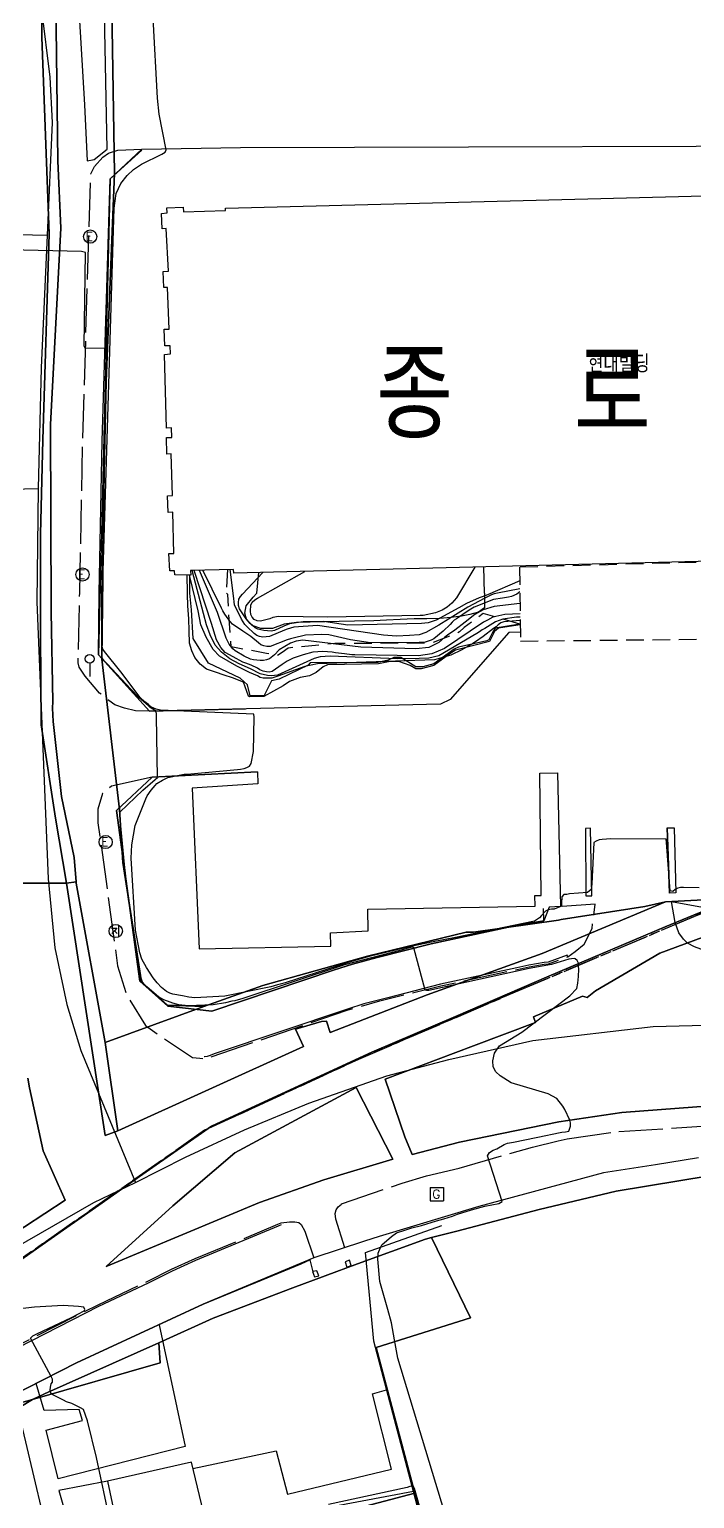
# Model space of a CAD drawing. Header units: feet. Extents: x 197796 to 199821, y 552499 to 555392.
# Drawn here: x 198831.1 to 198906.6, y 553035.9 to 553202.7 of the extents above; entities that cross this region are included whole.
import ezdxf

# ---------------------------------------------------------------- set-up
doc = ezdxf.new("R2010")
doc.units = ezdxf.units.FT
doc.header["$MEASUREMENT"] = 0
for name, pattern in [('ANYANG2', [6, 5, -1]), ('ANYANG3', [3, 2, -1]), ('JEON', [12, 4, -0.5, 1, -0.5, 4, -0.5, 1, -0.5])]:
    doc.linetypes.add(name, pattern=pattern)
for name, color, linetype in [('AA200', 7, 'CONTINUOUS'), ('AAA001', 7, 'CONTINUOUS'), ('AAA004', 7, 'ANYANG3'), ('AAA008', 7, 'CONTINUOUS'), ('AAC001', 7, 'CONTINUOUS'), ('AD002', 7, 'CONTINUOUS'), ('AD0022', 1, 'CONTINUOUS'), ('ADA085', 1, 'CONTINUOUS'), ('AE001', 1, 'ANYANG2'), ('AE130', 42, 'CONTINUOUS'), ('AE222', 7, 'CONTINUOUS'), ('AEC003', 7, 'CONTINUOUS'), ('AED002', 7, 'CONTINUOUS'), ('AZ0202', 7, 'CONTINUOUS'), ('AZ0205', 7, 'CONTINUOUS'), ('AZ080', 1, 'CONTINUOUS'), ('AZ0801', 7, 'CONTINUOUS'), ('AZ081', 1, 'ANYANG3'), ('AZB010', 1, 'CONTINUOUS'), ('CAA001', 7, 'CONTINUOUS'), ('CAA002', 30, 'CONTINUOUS'), ('DD001', 3, 'CONTINUOUS'), ('EA0018', 7, 'JEON'), ('EA0118', 7, 'JEON'), ('wipco_image', 2, 'CONTINUOUS'), ('wipco_지적', 20, 'CONTINUOUS'), ('ZC002', 7, 'CONTINUOUS'), ('ZC251', 7, 'CONTINUOUS')]:
    doc.layers.add(name, color=color, linetype=linetype)
doc.styles.add('GHS', font='ROMANS', dxfattribs={"bigfont": 'NGSW.shx'})
doc.styles.add('NGSW', font='ROMANS.shx', dxfattribs={"bigfont": 'NGSW.shx'})
picture_1 = doc.add_image_def('image1.jpg', size_in_pixel=(8269, 5907))

# ---------------------------------------------------------------- blocks, each defined once
blk = doc.blocks.new('AZ0202')
at = {"layer": 'AZ0202'}
blk.add_circle((0, 0), 0.75, dxfattribs=at)
at = {"layer": 'AZ0202', "style": 'GHS'}
blk.add_text('E', height=1, dxfattribs=at).set_placement((-0.5, -0.48))
blk = doc.blocks.new('AZB010')
at = {"layer": 'AZB010'}
for points in [[(-0.76, 0.79), (0.74, 0.79)], [(-0.76, 0.79), (-0.76, -0.71)], [(0.74, 0.79), (0.74, -0.71)], [(-0.76, -0.71), (0.74, -0.71)]]:
    blk.add_lwpolyline(points, dxfattribs=at)
at = {"layer": 'AZB010', "style": 'GHS'}
blk.add_text('G', height=1, dxfattribs=at).set_placement((-0.52, -0.45))
blk = doc.blocks.new('AEC003')
at = {"layer": 'AEC003'}
blk.add_lwpolyline([(0, 1.5), (0, 0)], dxfattribs=at)
blk.add_circle((0, 2), 0.5, dxfattribs=at)
blk = doc.blocks.new('AZ0205')
at = {"layer": 'AZ0205'}
for points in [[(-0.48, 0.32), (0.11, 0.31), (-0.13, 0.01), (-0.44, -0.28)], [(-0.13, 0.01), (0.15, -0.29)], [(0.3, 0.55), (0.3, -0.58)]]:
    blk.add_lwpolyline(points, dxfattribs=at)
blk.add_circle((0, 0), 0.75, dxfattribs=at)

msp = doc.modelspace()

# ---------------------------------------------------------------- linework, layer by layer
at = {"layer": 'AA200', "color": 255, "flags": 128}
for points in [[(198863.23, 553061.66), (198863.43, 553061.06), (198863.93, 553061.16), (198863.73, 553061.76)], [(198866.93, 553062.76), (198867.13, 553062.16), (198867.63, 553062.36), (198867.43, 553062.96)]]:
    msp.add_lwpolyline(points, close=True, dxfattribs=at)
at = {"layer": 'AAA001', "color": 255, "flags": 128}
msp.add_lwpolyline([(198841.37, 553031.1), (198851.05, 553033.41), (198849.46, 553040.01), (198839.94, 553037.84)], close=True, dxfattribs=at)
at = {"layer": 'AAA004', "color": 255}
msp.add_lwpolyline([(198886.76, 553138.71), (198886.85, 553133.25), (198910.13, 553133.51), (198910.03, 553138.7), (198909.8, 553142.27), (198886.75, 553141.65)], close=True, dxfattribs=at)
at = {"layer": 'AAA008', "color": 255}
msp.add_lwpolyline([(198932.68, 553142.92), (198854.28, 553140.96), (198854.26, 553141.4), (198849.38, 553141.26), (198849.39, 553140.76), (198847.57, 553140.78), (198847.55, 553141.22), (198847.01, 553141.22), (198846.9, 553143.19), (198847.48, 553143.19), (198847.35, 553147.89), (198846.84, 553147.87), (198846.76, 553149.76), (198847.32, 553149.8), (198847.16, 553154.51), (198846.69, 553154.49), (198846.63, 553156.36), (198847.25, 553156.39), (198847.2, 553157.46), (198846.65, 553157.43), (198846.42, 553165.81), (198847.09, 553165.86), (198847.04, 553166.79), (198846.45, 553166.77), (198846.38, 553168.68), (198846.93, 553168.69), (198846.74, 553173.42), (198846.32, 553173.41), (198846.24, 553175.23), (198846.85, 553175.28), (198846.6, 553180.1), (198846.14, 553180.07), (198846.08, 553181.81), (198846.71, 553181.87), (198846.69, 553182.45), (198848.53, 553182.52), (198848.56, 553182.01), (198853.33, 553182.16), (198853.32, 553182.42), (198932.69, 553184.47)], dxfattribs=at)
at = {"layer": 'AAA008', "color": 255, "flags": 128}
msp.add_lwpolyline([(198830.18, 553044.4), (198821.56, 553042.5), (198808.74, 553034.97), (198805.02, 553024.28), (198807.33, 553015.25), (198837.92, 553023.01), (198836.71, 553028.75), (198833.98, 553028.19), (198830.18, 553044.4)], dxfattribs=at)
at = {"layer": 'AAC001', "color": 255, "flags": 128}
for points in [[(198830.18, 553044.4), (198828.93, 553047.46), (198836.43, 553051.28), (198850.8, 553057.94), (198861.93, 553062.54), (198862.93, 553062.99), (198863.34, 553061.33)], [(198874.7, 553036.67), (198865.66, 553034.99), (198839.32, 553028.63), (198840.65, 553023.24), (198806.46, 553014.05)]]:
    msp.add_lwpolyline(points, dxfattribs=at)
at = {"layer": 'AD002', "color": 255}
for points in [[(198832.45, 553204.95), (198833.4, 553197.28), (198833.66, 553192.15), (198833.09, 553179.34), (198832.39, 553164.29), (198832.06, 553150.59), (198831.89, 553137.73), (198833.2, 553106.25), (198833.94, 553098.44), (198835.33, 553091.98), (198836.91, 553086.77), (198843.12, 553071.78)], [(198802.04, 553162.17), (198802.84, 553178.74), (198803.01, 553179.62), (198803.78, 553179.97), (198819.62, 553179.64), (198833.09, 553179.34)], [(198735.11, 553143.58), (198744.04, 553147.4), (198745.01, 553147.78), (198751.87, 553148.45), (198765.4, 553148.67), (198769.72, 553148.57), (198775.36, 553148.74), (198781.79, 553148.94), (198796.8, 553149.67), (198814.97, 553150.18), (198832.06, 553150.59)], [(198674.97, 552973.84), (198692.22, 552982.61), (198715.75, 552996.69), (198730.66, 553005.27), (198744.28, 553013.27), (198756.34, 553020.68), (198807.06, 553051.53), (198838.39, 553069.5), (198843.12, 553071.78), (198848.81, 553074.67), (198855.5, 553077.75), (198862.81, 553080.79), (198871.68, 553083.87), (198878.71, 553085.75), (198888.24, 553087.89), (198901.9, 553089.49), (198916.63, 553089.88), (198935.4, 553090.28), (198979.47, 553090.48), (199039.37, 553091.12), (199057.57, 553091.43), (199078.48, 553092.38), (199108.65, 553093.66), (199116.66, 553093.82)]]:
    msp.add_lwpolyline(points, dxfattribs=at)
at = {"layer": 'AD0022', "color": 255}
for points in [[(198844.7, 553125.28), (198838.91, 553131.68), (198838.98, 553138.71), (198839.31, 553155.97), (198840.22, 553185.74), (198843.85, 553189.1)], [(198891.4, 553103.1), (198890.09, 553103.05), (198889.5, 553101.49), (198888.8, 553101.39), (198886.93, 553101.06), (198885.48, 553100.77), (198876.69, 553098.88), (198870.58, 553097.31), (198867.75, 553096.56), (198865.72, 553095.93), (198851.78, 553091.24), (198846.8, 553091.81), (198843.62, 553094.64), (198840.95, 553114), (198845, 553117.79)], [(198907.07, 553074.58), (198902.19, 553073.78), (198896.26, 553072.86), (198882.1, 553069.05), (198870.79, 553065.66), (198869.13, 553065.11), (198863.39, 553063.22), (198850.8, 553057.94), (198836.43, 553051.28), (198828.93, 553047.46)]]:
    msp.add_lwpolyline(points, dxfattribs=at)
at = {"layer": 'ADA085', "color": 255}
msp.add_lwpolyline([(198843.85, 553189.1), (198855.03, 553189.3), (198932.69, 553189.55)], dxfattribs=at)
at = {"layer": 'ADA085', "color": 255, "flags": 128}
for points in [[(198886.83, 553134.28), (198885.54, 553134.25), (198878.86, 553126.63), (198877.75, 553126.1), (198844.7, 553125.28)], [(198845, 553117.79), (198856.98, 553118.42), (198857.01, 553117.06), (198849.54, 553116.54), (198850.33, 553098.31), (198865.29, 553098.61), (198865.25, 553100.13), (198869.55, 553100.37), (198869.49, 553102.81), (198888.53, 553103.15), (198888.49, 553104.36), (198889.19, 553104.38), (198889.04, 553118.27), (198891.05, 553118.31), (198891.4, 553103.1)], [(198845.81, 553055.63), (198848.74, 553041.8), (198834.34, 553038.11), (198832.98, 553043.64), (198837.09, 553044.74), (198836.71, 553045.99), (198832.75, 553045.9), (198831.84, 553048.94)], [(198849.63, 553039.29), (198859.11, 553041.29), (198860.39, 553036.39), (198872.21, 553039.24), (198870.03, 553047.77), (198871.64, 553048.22)], [(198839.94, 553037.84), (198834.42, 553036.8), (198836.71, 553028.75)]]:
    msp.add_lwpolyline(points, dxfattribs=at)
for points in [[(198894.27, 553104.31), (198894.96, 553104.33), (198894.81, 553112), (198894.23, 553111.99)], [(198903.51, 553112.05), (198904.3, 553112.06), (198904.5, 553104.65), (198903.76, 553104.64)]]:
    msp.add_lwpolyline(points, close=True, dxfattribs=at)
at = {"layer": 'AE001', "color": 255}
for points in [[(198838.04, 553186.33), (198838.47, 553187.16), (198839.42, 553188.2), (198840.06, 553188.66), (198841.12, 553188.99), (198843.85, 553189.1)], [(198949.76, 553106.28), (198949.48, 553103.47), (198949.25, 553102.34), (198948.58, 553101.24), (198947.52, 553100.32), (198946.12, 553099.79), (198944.83, 553099.66), (198932.67, 553099.48), (198929.2, 553099.28), (198923.71, 553099.05), (198917.93, 553098.82), (198914.36, 553098.57), (198907.32, 553098.29), (198906.61, 553098.53), (198905.81, 553098.96), (198905.35, 553099.42), (198904.82, 553100.12), (198904.42, 553101.29), (198904.01, 553103.69), (198907.51, 553103.03)], [(198866.89, 553064.37), (198865.86, 553067.62), (198865.8, 553068.26), (198865.89, 553068.68), (198866.13, 553069.02), (198866.5, 553069.33), (198866.51, 553069.34), (198873.41, 553071.71), (198876.18, 553072.52), (198879.88, 553073.42), (198888.21, 553075.8), (198891.11, 553076.51), (198892.15, 553076.72), (198898.02, 553077.57), (198908.06, 553078.2)], [(198811.74, 552992.61), (198809.68, 552992.27), (198807.72, 552992.42), (198806.38, 552992.94), (198805.51, 552993.68), (198796.86, 553023.66), (198801.31, 553036.5), (198811.6, 553042.69), (198823.13, 553049.67), (198826.61, 553051.66), (198838.86, 553057.9), (198844.51, 553060.57), (198847.22, 553061.92), (198849.9, 553063.13), (198859.28, 553067.03), (198859.65, 553067.2), (198860.61, 553067.32), (198861.22, 553067.32), (198861.67, 553067.22), (198861.95, 553066.99), (198862.34, 553066.26), (198863.39, 553063.22)]]:
    msp.add_lwpolyline(points, dxfattribs=at)
at = {"layer": 'AE001', "color": 255, "flags": 128}
for points in [[(198844.7, 553125.28), (198843.1, 553125.35), (198841.88, 553125.63), (198840.77, 553126.01), (198840.07, 553126.52), (198839.03, 553127.36), (198837.39, 553129.28), (198836.73, 553130.3), (198836.6, 553130.79), (198836.6, 553131.24), (198836.78, 553138.75), (198837.11, 553156.03), (198838.04, 553186.33)], [(198845, 553117.79), (198840.38, 553116.77), (198839.37, 553115.94), (198838.83, 553114.17), (198838.85, 553112.62), (198841.08, 553096.37), (198842.12, 553093.04), (198844.25, 553089.59), (198845.64, 553088.61), (198849.59, 553085.98), (198850.41, 553085.88), (198850.94, 553085.85), (198851.28, 553085.89), (198867.17, 553091.34), (198870.85, 553092.42), (198877.81, 553094.11), (198886.48, 553095.97), (198887.84, 553096.25), (198889.55, 553096.55), (198890.03, 553096.61), (198892.23, 553097.4), (198893.07, 553098.01), (198894.08, 553098.84), (198894.97, 553100.61), (198895.32, 553103.37), (198891.4, 553103.1)]]:
    msp.add_lwpolyline(points, dxfattribs=at)
at = {"layer": 'AE130', "color": 255}
msp.add_lwpolyline([(198837.63, 553187.81), (198838.43, 553187.93), (198839.9, 553189.1), (198839.6, 553204.5), (198836.72, 553204.35), (198837.34, 553194.17)], close=True, dxfattribs=at)
at = {"layer": 'AE222', "color": 255, "flags": 128}
msp.add_lwpolyline([(198892.23, 553097.4), (198892.13, 553097.58), (198889.98, 553096.81), (198889.52, 553096.75), (198887.8, 553096.44), (198886.44, 553096.17), (198877.77, 553094.31), (198871.76, 553092.76), (198869.05, 553092.05), (198867.18, 553091.46), (198852.15, 553086.41), (198851.49, 553086.15), (198851.24, 553086.08), (198850.94, 553086.05), (198850.93, 553086.05)], dxfattribs=at)
at = {"layer": 'AE222', "color": 255}
msp.add_lwpolyline([(198801.66, 553036.71), (198801.67, 553036.65), (198802.06, 553036.89), (198803.88, 553037.98), (198811.29, 553042.45), (198816.34, 553045.45), (198826.71, 553051.48), (198838.95, 553057.72), (198844.6, 553060.39), (198847.31, 553061.74), (198849.98, 553062.95), (198859.36, 553066.85), (198859.71, 553067.01)], dxfattribs=at)
at = {"layer": 'AED002', "color": 255}
msp.add_lwpolyline([(198882.26, 553007.73), (198874.7, 553036.67), (198870.18, 553053.77), (198869.24, 553063.84), (198877.91, 553066.91)], dxfattribs=at)
at = {"layer": 'AZ080', "color": 255}
msp.add_lwpolyline([(198849.27, 553138.71), (198849.28, 553140.76)], dxfattribs=at)
at = {"layer": 'AZ080', "color": 255, "flags": 128}
msp.add_lwpolyline([(198886.79, 553135.16), (198883.96, 553134.73), (198883.67, 553134.23), (198883.25, 553133.41), (198883.03, 553133.28), (198879.81, 553132.55), (198879.31, 553132.34), (198877.02, 553130.66), (198875.75, 553130.33), (198874.96, 553130.34), (198873.25, 553131.39), (198872.46, 553131.39), (198871.81, 553131.1), (198870.64, 553130.81), (198862.94, 553130.79), (198862.72, 553130.51), (198859.42, 553128.95), (198858.58, 553128.76), (198857.74, 553127.08), (198856.15, 553127.05), (198855.85, 553128.29), (198855, 553129.05), (198851.4, 553130.73), (198849.67, 553133.54), (198849.47, 553136.81), (198849.27, 553138.71)], dxfattribs=at)
at = {"layer": 'AZ0801', "color": 255}
for points in [[(198843.85, 553189.01), (198840.24, 553185.73), (198838.91, 553131.68), (198844.7, 553125.28), (198855.6, 553125.55)], [(198856.98, 553118.42), (198845, 553117.79), (198840.95, 553114), (198843.62, 553094.64), (198846.8, 553091.81), (198851.78, 553091.24), (198865.72, 553095.93), (198867.75, 553096.56), (198870.58, 553097.31), (198876.69, 553098.88), (198885.48, 553100.77), (198886.93, 553101.06), (198888.8, 553101.39), (198889.5, 553101.49), (198889.47, 553102.88)]]:
    msp.add_lwpolyline(points, dxfattribs=at)
at = {"layer": 'AZ0801', "color": 255, "flags": 128}
for points in [[(198894.96, 553104.33), (198894.81, 553112)], [(198903.51, 553112.05), (198903.76, 553104.64)]]:
    msp.add_lwpolyline(points, dxfattribs=at)
at = {"layer": 'AZ081', "color": 255}
msp.add_lwpolyline([(198853.55, 553141.38), (198853.44, 553138.71)], dxfattribs=at)
at = {"layer": 'AZ081', "color": 255, "flags": 128}
msp.add_lwpolyline([(198886.79, 553135.16), (198882.62, 553136.4), (198880.45, 553134.8), (198879.92, 553134.29), (198876.84, 553133.04), (198865.74, 553132.97), (198860.46, 553132.46), (198859.79, 553131.97), (198859.21, 553131.59), (198858.01, 553131.86), (198853.98, 553132.59), (198853.78, 553135.24), (198853.61, 553138.53), (198853.44, 553138.71)], dxfattribs=at)
at = {"layer": 'CAA001', "color": 255}
for points, elevation in [([(198907.15, 553105.22), (198905.38, 553105.27), (198905.04, 553105.26), (198904.73, 553105.2), (198904.43, 553105.04), (198904.16, 553104.83), (198903.84, 553104.88), (198903.44, 553110.4), (198903.38, 553110.77), (198897.11, 553110.81), (198896.12, 553110.73), (198895.79, 553110.68), (198895.46, 553110.55), (198895.18, 553110.38), (198894.95, 553105.7), (198894.92, 553105.36), (198894.87, 553105.05), (198894.44, 553104.72), (198892.43, 553104.54), (198892.1, 553104.49), (198891.77, 553104.47), (198891.54, 553104.2), (198891.52, 553103.49), (198891.49, 553103.17), (198890.68, 553102.82), (198890.35, 553102.8), (198890, 553102.73), (198889.7, 553102.58), (198889.23, 553102.09), (198889.02, 553101.84), (198888.45, 553101.46), (198879.48, 553099.59), (198876.93, 553099.09), (198874.39, 553098.58), (198869.64, 553097.45), (198867.27, 553096.77), (198860.12, 553094.44), (198859.56, 553094.29), (198859.25, 553094.21), (198858.48, 553094), (198853.26, 553092.95), (198849.86, 553092.75), (198849.16, 553092.82), (198848.46, 553092.97), (198847.34, 553093.18), (198847, 553093.29), (198846.65, 553093.46), (198846.08, 553093.9), (198845.57, 553094.44), (198845.14, 553095), (198844.35, 553096.19), (198843.85, 553097.13), (198843.59, 553097.84), (198843.11, 553100.43), (198842.64, 553108.6), (198842.71, 553110.11), (198843.07, 553112.3), (198844.29, 553115.36), (198844.43, 553115.69), (198844.88, 553116.32), (198845.34, 553116.86), (198845.55, 553117.09), (198846.17, 553117.48), (198846.8, 553117.76), (198848.26, 553118.07), (198848.65, 553118.13), (198849, 553118.15), (198854.71, 553118.69), (198855.05, 553118.72), (198855.44, 553118.79), (198855.77, 553118.89), (198856.07, 553119.07), (198856.25, 553119.35), (198856.52, 553120.7), (198856.58, 553124.6), (198856.57, 553124.95), (198845.97, 553125.42), (198845.46, 553125.52), (198844.95, 553125.75), (198844.59, 553126.05), (198844.18, 553126.37), (198843.64, 553126.84), (198841.43, 553129.77), (198839.6, 553132.06), (198839.41, 553132.33), (198839.32, 553132.68), (198839.36, 553138.71), (198840.69, 553182.43), (198840.9, 553184.08), (198841.43, 553185.21), (198842.16, 553186.14), (198842.88, 553186.8), (198843.8, 553187.43), (198846.12, 553188.56), (198846.47, 553188.79), (198846.6, 553189.05), (198845.79, 553193.09), (198845.6, 553194.91), (198845.11, 553204.01)], 35), ([(198886.76, 553138.85), (198886.44, 553138.6), (198885.82, 553138.31), (198885.49, 553138.25), (198884.8, 553138.14), (198883.79, 553137.98), (198881.58, 553137.12), (198881, 553136.76), (198879.57, 553135.8), (198879.3, 553135.62), (198879.07, 553135.4), (198878.84, 553135.14), (198878.07, 553134.38), (198877.02, 553133.5), (198876.69, 553133.35), (198876.01, 553133.14), (198875.67, 553133.11), (198875.35, 553133.1), (198869.8, 553133.04), (198867.55, 553133.39), (198865.07, 553133.98), (198864.28, 553134.01), (198862.43, 553133.91), (198861.04, 553133.59), (198860.71, 553133.51), (198860.36, 553133.38), (198858.4, 553132.63), (198858.05, 553132.64), (198857.69, 553132.7), (198857.37, 553132.84), (198857.1, 553133.05), (198856.23, 553133.78), (198855.29, 553134.4), (198854.15, 553135.19), (198853.88, 553135.49), (198853.65, 553135.78), (198853.27, 553136.33), (198853.03, 553136.68), (198852.87, 553137.01), (198850.75, 553141.3)], 30)]:
    msp.add_lwpolyline(points, dxfattribs=dict(at, elevation=elevation))
at = {"layer": 'CAA002', "color": 255}
for points, elevation in [([(198878.24, 553034.24), (198872.9, 553051.83), (198872.55, 553053.91), (198872.21, 553055.83), (198871.79, 553057.34), (198870.86, 553060.53), (198870.63, 553063.08), (198870.68, 553063.76), (198870.93, 553064.4), (198871.1, 553064.71), (198872.19, 553065.66), (198872.78, 553066.06), (198873.72, 553066.37), (198874.49, 553066.62), (198875.61, 553066.91), (198877.32, 553067.43), (198878.13, 553067.66), (198879.11, 553067.97), (198879.68, 553068.19), (198881.28, 553068.66), (198882.8, 553069.07), (198884.37, 553069.4), (198884.76, 553069.61), (198883.1, 553074.79), (198883.33, 553075.17), (198883.75, 553075.43), (198884.14, 553075.58), (198885, 553076.1), (198885.36, 553076.24), (198886.07, 553076.37), (198889.93, 553077.14), (198890.24, 553077.21), (198891.56, 553077.48), (198891.96, 553077.53), (198892.32, 553077.61), (198892.54, 553078.17), (198892.51, 553078.54), (198892.45, 553078.86), (198891.89, 553080.08), (198891.66, 553080.43), (198890.97, 553081.31), (198889.98, 553081.86), (198885.78, 553083.11), (198884.52, 553083.87), (198884.03, 553084.34), (198883.76, 553084.92), (198883.71, 553085.59), (198883.91, 553086.46), (198884.46, 553087.28), (198887, 553088.86), (198892.45, 553092.99), (198893.24, 553093.81), (198893.36, 553094.42), (198893.42, 553095.18), (198893.46, 553096), (198893.45, 553096.35), (198893.42, 553096.68), (198893.29, 553096.98), (198893.04, 553097.18), (198892.96, 553097.23), (198892.32, 553097.12), (198890.36, 553096.54), (198887.82, 553096.09), (198876.45, 553093.57), (198876.16, 553093.57), (198876.02, 553093.62), (198874.72, 553098.44), (198874.61, 553098.48), (198874.35, 553098.46), (198873.13, 553098.12), (198866.86, 553096.51), (198855.3, 553092.67), (198854.4, 553092.42), (198854.06, 553092.35), (198853.35, 553092.16), (198851.92, 553091.95), (198849.11, 553091.83), (198848.05, 553091.96), (198847.35, 553092.14), (198847.04, 553092.26), (198846.34, 553092.5), (198845.71, 553092.85), (198844.4, 553094), (198844.15, 553094.24), (198843.91, 553094.53), (198843.68, 553095.22), (198843.42, 553096.7), (198843.35, 553097.08), (198842.66, 553101.97), (198842.31, 553103.91), (198841.85, 553107.88), (198841.34, 553113.45), (198841.35, 553113.81), (198843.93, 553116.33), (198845.35, 553117.54), (198845.62, 553117.76), (198845.5, 553124.69), (198845.49, 553125.03), (198845.38, 553125.33), (198845.07, 553125.51), (198844.78, 553125.71), (198844.54, 553125.94), (198843.55, 553126.82), (198842.59, 553127.81), (198839.9, 553130.66), (198839.62, 553130.95), (198839.41, 553131.21), (198839.28, 553131.51), (198839.28, 553138.71), (198839.89, 553166.17), (198839.67, 553166.51), (198837.45, 553166.48), (198837.28, 553166.74), (198837.45, 553177.39), (198836.99, 553177.48), (198828.79, 553177.7)], 34), ([(198886.76, 553139.2), (198884.24, 553138.69), (198883.87, 553138.61), (198883.55, 553138.49), (198882.8, 553138.13), (198880.87, 553137.11), (198877.58, 553135.07), (198876.09, 553134.24), (198875.33, 553133.96), (198874.25, 553133.89), (198872.76, 553133.83), (198871.29, 553133.93), (198863.8, 553135.03), (198861.11, 553134.82), (198860.34, 553134.62), (198860.04, 553134.48), (198858.32, 553133.79), (198857.57, 553133.7), (198857.21, 553133.77), (198856.89, 553133.89), (198856.6, 553134.1), (198855.79, 553134.87), (198855.55, 553135.14), (198855.35, 553135.43), (198855.16, 553135.75), (198854.37, 553137.37), (198854.31, 553137.7), (198854.29, 553138.08), (198853.87, 553141.39)], 29), ([(198886.76, 553140.1), (198883.11, 553138.5), (198882.48, 553138.29), (198882.15, 553138.16), (198880.73, 553137.54), (198879.83, 553137.03), (198877.26, 553135.64), (198876.34, 553135.33), (198875.61, 553135.24), (198867.23, 553135.06), (198864.46, 553135.47), (198862.17, 553135.46), (198860.6, 553135.2), (198859.97, 553134.95), (198858.89, 553134.45), (198858.52, 553134.4), (198858.1, 553134.41), (198857.71, 553134.45), (198857, 553134.61), (198856.7, 553134.77), (198856.4, 553135.01), (198856.15, 553135.24), (198855.7, 553135.77), (198854.92, 553136.93), (198854.81, 553137.29), (198854.8, 553137.65), (198854.85, 553138.02), (198855.03, 553138.31), (198855.28, 553138.57), (198857.56, 553141.04)], 28), ([(198840.23, 553033.27), (198838.7, 553040.53), (198837.66, 553044.71), (198837.2, 553046), (198836.87, 553046.18), (198835.89, 553046.67), (198835.27, 553046.88), (198834.94, 553047.04), (198833.71, 553047.65), (198833.48, 553047.87), (198833.44, 553048.2), (198833.46, 553048.55), (198833.53, 553048.9), (198833.68, 553049.1), (198833.7, 553049.43), (198833.52, 553049.75), (198831.17, 553054.11), (198831.44, 553054.37), (198831.9, 553054.59), (198833.91, 553055.55), (198835.85, 553056.45), (198837.29, 553057.19), (198837.37, 553057.36), (198837.25, 553057.62), (198836.64, 553057.68), (198834.9, 553057.81), (198831.64, 553057.6), (198829.04, 553057.33)], 33)]:
    msp.add_lwpolyline(points, dxfattribs=dict(at, elevation=elevation))
at = {"layer": 'CAA002', "color": 255, "flags": 128}
for points, elevation in [([(198881.65, 553141.64), (198879.56, 553138.18), (198879.05, 553137.56), (198878.5, 553137.1), (198877.93, 553136.78), (198877.18, 553136.48), (198875.79, 553136.18), (198875.46, 553136.16), (198864.96, 553135.96), (198859.36, 553136.06), (198858.72, 553135.92), (198858.36, 553135.79), (198857.31, 553135.51), (198856.93, 553135.55), (198856.61, 553135.72), (198856.38, 553135.99), (198856.21, 553136.29), (198856.17, 553136.67), (198856.2, 553137.35), (198856.37, 553137.69), (198856.67, 553137.93), (198856.98, 553138.12), (198862.34, 553141.16)], 27), ([(198886.81, 553135.6), (198884.95, 553135.45), (198884.62, 553135.32), (198884.32, 553135.11), (198884.07, 553134.87), (198883.77, 553134.67), (198882.62, 553133.78), (198881.73, 553133.17), (198881.45, 553132.99), (198880.2, 553132.25), (198878.92, 553131.64), (198877.07, 553131.14), (198863.78, 553130.67), (198862.35, 553130.37), (198859.27, 553129.29), (198858.6, 553129.05), (198858.27, 553129.03), (198857.61, 553129.04), (198857.28, 553129.13), (198856.97, 553129.32), (198856.06, 553129.68), (198854.64, 553130.39), (198852.67, 553131.53), (198851.93, 553132.29), (198851.13, 553133.72), (198850.55, 553135.1), (198850.22, 553136.71), (198849.25, 553140.76)], 34), ([(198886.8, 553135.98), (198886.41, 553135.96), (198884.84, 553135.74), (198884, 553135.43), (198882.8, 553134.68), (198882.5, 553134.52), (198882.18, 553134.29), (198881.89, 553134.13), (198877.56, 553131.6), (198876.45, 553131.33), (198875.33, 553131.26), (198872.84, 553131.23), (198865.21, 553131.56), (198864.1, 553131.47), (198863.4, 553131.27), (198859.23, 553129.4), (198858.89, 553129.35), (198858.56, 553129.31), (198858.1, 553129.34), (198857.26, 553129.55), (198856.17, 553130.11), (198854.88, 553130.68), (198853.82, 553131.24), (198852.9, 553131.99), (198852.17, 553132.8), (198851.58, 553133.98), (198851.19, 553135.11), (198850.84, 553136.39), (198849.56, 553141.27)], 33), ([(198886.8, 553136.36), (198885.07, 553136.26), (198883.71, 553135.98), (198883.09, 553135.64), (198882.66, 553135.42), (198878.2, 553132.41), (198876.78, 553131.8), (198875.25, 553131.6), (198868.01, 553131.68), (198867.68, 553131.7), (198866.86, 553131.81), (198865.84, 553131.94), (198865.46, 553132.01), (198864.39, 553132.09), (198863.24, 553131.98), (198862.15, 553131.71), (198861.04, 553131.32), (198860.33, 553130.96), (198859.79, 553130.59), (198858.64, 553129.82), (198858.31, 553129.74), (198857.98, 553129.75), (198857.6, 553129.83), (198857.25, 553129.99), (198856.97, 553130.17), (198856.27, 553130.53), (198855.64, 553130.75), (198855.32, 553130.87), (198854.19, 553131.45), (198853.31, 553131.96), (198852.79, 553132.51), (198852.32, 553133.39), (198851.75, 553135.24), (198849.77, 553141.27)], 33), ([(198886.78, 553137.52), (198883.84, 553137.2), (198882.62, 553136.79), (198881.66, 553136.26), (198880.58, 553135.39), (198879.37, 553134.49), (198878.55, 553133.91), (198878.23, 553133.67), (198877.57, 553133.09), (198876.83, 553132.71), (198876.43, 553132.54), (198874.97, 553132.37), (198868.71, 553132.56), (198862.12, 553133.37), (198861.35, 553133.25), (198860.72, 553133.03), (198859.45, 553132.25), (198858.91, 553131.69), (198858.34, 553131.24), (198858.01, 553131.13), (198857.65, 553131.06), (198857.27, 553131.05), (198856.53, 553131.11), (198856.19, 553131.21), (198855.47, 553131.54), (198854.42, 553132.15), (198854.18, 553132.38), (198853.77, 553132.92), (198853.43, 553133.57), (198852.42, 553136.51), (198850.38, 553141.29)], 32), ([(198879.16, 553021.68), (198874.82, 553037.03), (198874.64, 553037.3), (198874.29, 553037.25), (198873.96, 553037.14), (198865.02, 553035.22)], 33)]:
    msp.add_lwpolyline(points, dxfattribs=dict(at, elevation=elevation))
at = {"layer": 'DD001', "color": 255}
for points in [[(198882.74, 553138.71), (198882.67, 553141.67)], [(198849.02, 553138.71), (198849, 553140.77)], [(198856.88, 553138.71), (198857.12, 553141.03)]]:
    msp.add_lwpolyline(points, dxfattribs=at)
at = {"layer": 'DD001', "color": 255, "flags": 128}
for points in [[(198886.82, 553135.1), (198884.33, 553134.72), (198883.9, 553134.33), (198883.33, 553133.2), (198879.47, 553132.24), (198878.83, 553131.82), (198877, 553130.5), (198875.58, 553130.12), (198874.94, 553130.09), (198874.3, 553130.47), (198873.04, 553130.95), (198872.04, 553130.95), (198870.72, 553130.66), (198864.93, 553130.57), (198864.44, 553130.35), (198863.64, 553129.68), (198862.89, 553129.3), (198861.82, 553129.14), (198860.6, 553128.65), (198859.88, 553128.19), (198857.69, 553126.97), (198856.12, 553126.92), (198855.94, 553127), (198855.39, 553128.59), (198854.15, 553129.07), (198853.18, 553129.38), (198852.19, 553129.71), (198851.18, 553130.08), (198850.46, 553130.64), (198849.85, 553131.4), (198849.51, 553132.15), (198849.26, 553133.03), (198849.22, 553134.42), (198849.19, 553135.8), (198849.05, 553137.26), (198849.02, 553138.57), (198849.02, 553138.71)], [(198882.74, 553138.71), (198882.77, 553137.03), (198882.06, 553136.55), (198881.1, 553136.28), (198880.14, 553136.07), (198878.92, 553135.92), (198877.7, 553135.84), (198876.21, 553135.8), (198874.75, 553135.77), (198873.16, 553135.69), (198871.62, 553135.62), (198870.19, 553135.57), (198867.99, 553135.52), (198866.26, 553135.48), (198864.62, 553135.45), (198862.94, 553135.41), (198861.39, 553135.38), (198860.01, 553135.17), (198858.66, 553134.7), (198857.36, 553134.68), (198856.37, 553135.03), (198855.72, 553135.76), (198855.54, 553136.42), (198855.69, 553137.25), (198856.47, 553138.24), (198856.88, 553138.71)]]:
    msp.add_lwpolyline(points, dxfattribs=at)
at = {"layer": 'EA0018', "color": 255}
msp.add_lwpolyline([(198919.74, 553107.01), (198910.52, 553103.58), (198906.77, 553102.06), (198886.29, 553093.42), (198868.5, 553085.79), (198850.97, 553077.7), (198827.27, 553061.1), (198822.02, 553057.24), (198820.35, 553056.02), (198818.95, 553055.11)], dxfattribs=at)
at = {"layer": 'EA0118', "color": 255}
msp.add_lwpolyline([(198827.27, 553061.1), (198850.97, 553077.7), (198868.5, 553085.79), (198886.29, 553093.42), (198906.77, 553102.06), (198910.52, 553103.58), (198919.74, 553107.01), (198921.92, 553108.12), (198930.54, 553111.1), (198958.38, 553114.4), (198958.6, 553114.43), (198961.15, 553114.73), (198978.42, 553116.6), (198989.4, 553118.23), (198994.02, 553118.99), (199009.43, 553121.24), (199039.25, 553122.3), (199052.52, 553122.82), (199053.03, 553173.56), (199055.42, 553183.34), (199055.14, 553193.27), (199054.89, 553198.92), (199054.79, 553201.4), (199054.14, 553215.92)], dxfattribs=at)
at = {"layer": 'wipco_지적', "color": 20}
for points in [[(198833.64, 553239.13), (198834.31, 553187.79), (198834.63, 553180.16), (198833.47, 553157.84), (198833.53, 553136.54), (198833.71, 553126.38), (198833.67, 553125.64), (198833.77, 553124.11), (198834.7, 553115.62), (198836.13, 553108.67), (198836.36, 553105.92), (198835.28, 553105.76), (198834.04, 553113.13), (198832.4, 553123.76), (198832.31, 553134.02), (198832.34, 553145.4), (198832.57, 553156.12), (198833.32, 553179.49), (198832.49, 553201.85), (198832.66, 553217.88)], [(198840.26, 553214.57), (198840.74, 553186.41), (198839.65, 553158.94), (198839.62, 553158.83), (198839.3, 553131.21), (198841.29, 553114.12), (198841.66, 553108.11), (198843.79, 553094.58), (198846.76, 553091.92), (198850.89, 553091.76), (198839.66, 553087.69), (198836.39, 553105.76), (198836.36, 553105.92), (198836.13, 553108.67), (198834.7, 553115.62), (198833.77, 553124.11), (198833.67, 553125.64), (198833.71, 553126.38), (198833.53, 553136.54), (198833.47, 553157.84), (198834.63, 553180.16), (198834.31, 553187.79), (198833.64, 553239.13)], [(198832.66, 553217.88), (198832.49, 553201.85), (198833.32, 553179.49), (198832.57, 553156.12), (198832.34, 553145.4), (198832.31, 553134.02), (198832.4, 553123.76), (198834.04, 553113.13), (198835.28, 553105.76), (198827.43, 553105.76), (198826.14, 553118.73), (198826.53, 553137.86), (198826.97, 553148.2), (198821.06, 553148.41), (198818.74, 553148.58), (198818.57, 553150.75), (198821.06, 553150.71), (198827.26, 553150.59), (198827.42, 553168.11), (198827.57, 553178.06), (198827.63, 553181.12), (198827.71, 553185.31), (198828.06, 553198.46), (198827.24, 553208.32)], [(198911.18, 553104.07), (198903.32, 553103.65), (198900.97, 553103.1), (198891.45, 553101.64), (198891.17, 553101.56), (198881.5, 553100.21), (198880.68, 553100.19), (198869.45, 553097.47), (198857.58, 553094.13), (198850.89, 553091.76), (198846.76, 553091.92), (198843.79, 553094.58), (198841.66, 553108.11), (198841.29, 553114.12), (198839.3, 553131.21), (198839.62, 553158.83), (198839.65, 553158.94), (198840.74, 553186.41), (198840.26, 553214.57)], [(198827.43, 553105.76), (198835.28, 553105.76), (198835.28, 553105.76), (198839.68, 553077.12), (198841.09, 553077.65), (198862.19, 553087.21), (198861.28, 553089.2), (198864.24, 553090.04), (198864.81, 553090.11), (198865.23, 553088.81), (198876.24, 553093.07), (198889.32, 553097.78), (198903.32, 553103.65), (198911.18, 553104.07), (198903.28, 553100.79), (198890.08, 553095.22), (198879.45, 553090.63), (198869.96, 553086.58), (198863.62, 553083.67), (198851.75, 553078.19), (198843.96, 553072.71), (198838.95, 553069.19), (198834.92, 553066.41), (198828.03, 553061.55)], [(198828.03, 553061.55), (198834.92, 553066.41), (198838.95, 553069.19), (198843.96, 553072.71), (198851.75, 553078.19), (198863.62, 553083.67), (198869.96, 553086.58), (198879.45, 553090.63), (198890.08, 553095.22), (198903.28, 553100.79), (198911.18, 553104.07)], [(198830.87, 553083.62), (198831.07, 553082.52), (198832.62, 553075.37), (198835.14, 553069.78), (198828.18, 553065.23)], [(198828.18, 553065.23), (198835.14, 553069.78), (198832.62, 553075.37), (198831.07, 553082.52), (198830.87, 553083.62)], [(198880.67, 553015.76), (198874.85, 553036.48), (198870.44, 553053.04), (198881.17, 553056.4), (198876.73, 553065.51), (198879.62, 553066.25), (198888.97, 553068.72), (198897.7, 553070.8), (198911.96, 553073.13), (198922.53, 553074.51), (198928.91, 553075.16), (198937.69, 553075.55), (198942.4, 553075.47), (198942.4, 553075.47), (198943.02, 553075.46), (198942.43, 553072.66), (198942.52, 553068.26), (198942.52, 553067.04), (198942.62, 553050.56), (198942.64, 553048.27), (198942.7, 553030.52)], [(198911.96, 553073.13), (198897.7, 553070.8), (198888.97, 553068.72), (198879.62, 553066.25), (198876.73, 553065.51), (198876.07, 553065.35), (198868.34, 553062.54), (198860.99, 553059.82), (198851.94, 553056.36), (198845.76, 553053.56), (198832.78, 553047.79), (198831.41, 553047.12), (198825.34, 553045.45)], [(198825.34, 553045.45), (198831.41, 553047.12), (198824.94, 553043.23)]]:
    msp.add_lwpolyline(points, dxfattribs=at)
for points in [[(198835.28, 553105.76), (198836.36, 553105.92), (198836.39, 553105.76), (198839.66, 553087.69), (198841.09, 553077.65), (198839.68, 553077.12), (198835.28, 553105.76)], [(198850.89, 553091.76), (198857.58, 553094.13), (198869.45, 553097.47), (198880.68, 553100.19), (198881.5, 553100.21), (198891.17, 553101.56), (198891.45, 553101.64), (198900.97, 553103.1), (198903.32, 553103.65), (198889.32, 553097.78), (198876.24, 553093.07), (198865.23, 553088.81), (198864.81, 553090.11), (198864.24, 553090.04), (198861.28, 553089.2), (198862.19, 553087.21), (198841.09, 553077.65), (198839.66, 553087.69), (198850.89, 553091.76)], [(198874.56, 553074.94), (198879.93, 553076.34), (198891.2, 553078.68), (198898.34, 553079.73), (198908.87, 553080.52), (198921.44, 553080.99), (198919.7, 553093.43), (198920.08, 553094.1), (198918.9, 553100.92), (198917.7, 553103.37), (198902.68, 553097.81), (198895.38, 553093.54), (198894.42, 553092.79), (198893.88, 553092.94), (198888.33, 553090.57), (198888.56, 553089.95), (198881.51, 553087.28), (198871.46, 553083.52), (198873.72, 553076.95), (198874.56, 553074.94)], [(198874.56, 553074.94), (198873.72, 553076.95), (198871.46, 553083.52), (198881.51, 553087.28), (198888.56, 553089.95), (198888.33, 553090.57), (198893.88, 553092.94), (198894.42, 553092.79), (198895.38, 553093.54), (198902.68, 553097.81), (198917.7, 553103.37), (198918.9, 553100.92), (198920.08, 553094.1), (198919.7, 553093.43), (198921.44, 553080.99), (198908.87, 553080.52), (198898.34, 553079.73), (198891.2, 553078.68), (198879.93, 553076.34), (198874.56, 553074.94)], [(198839.8, 553062.22), (198857.2, 553069.5), (198864.5, 553072.08), (198872.36, 553074.41), (198868.19, 553082.56), (198854.4, 553075.16), (198847.34, 553069.14), (198839.8, 553062.22)], [(198839.8, 553062.22), (198847.34, 553069.14), (198854.4, 553075.16), (198868.19, 553082.56), (198872.36, 553074.41), (198864.5, 553072.08), (198857.2, 553069.5), (198839.8, 553062.22)], [(198876.73, 553065.51), (198881.17, 553056.4), (198870.44, 553053.04), (198874.85, 553036.48), (198840.25, 553027.36), (198841.77, 553021.3), (198821.98, 553016.45), (198816.73, 553015.08), (198805.92, 553012.5), (198803.24, 553021.56), (198804.53, 553025.54), (198806.96, 553032.69), (198813.88, 553036.71), (198824.94, 553043.23), (198831.41, 553047.12), (198845.93, 553051.29), (198845.76, 553053.56), (198851.94, 553056.36), (198860.99, 553059.82), (198868.34, 553062.54), (198876.07, 553065.35), (198876.73, 553065.51)], [(198845.76, 553053.56), (198845.93, 553051.29), (198831.41, 553047.12), (198832.78, 553047.79), (198845.76, 553053.56)], [(198874.85, 553036.48), (198880.67, 553015.76), (198883.07, 553007.21), (198853.96, 552999.52), (198854.15, 552997.84), (198847.73, 552995.92), (198846.52, 552999.79), (198828.6, 552994.34), (198821.98, 553016.45), (198841.77, 553021.3), (198840.25, 553027.36), (198874.85, 553036.48)]]:
    msp.add_lwpolyline(points, close=True, dxfattribs=at)

# ---------------------------------------------------------------- block references
at = {"layer": 'AEC003', "color": 255}
msp.add_blockref('AEC003', (198837.91, 553129.24), dxfattribs=at)
at = {"layer": 'AZ0202', "color": 255}
for p in [(198837.96, 553179.19), (198837.09, 553140.81), (198839.72, 553110.44)]:
    msp.add_blockref('AZ0202', p, dxfattribs=at)
at = {"layer": 'AZ0205', "color": 255}
msp.add_blockref('AZ0205', (198840.87, 553100.33), dxfattribs=at)
at = {"layer": 'AZB010', "color": 255}
msp.add_blockref('AZB010', (198877.36, 553070.41), dxfattribs=at)

# ---------------------------------------------------------------- texts
at = {"layer": 'ZC002', "style": 'NGSW'}
msp.add_text('현대빌딩', height=2, dxfattribs=at).set_placement((198894.52, 553163.76))
at = {"layer": 'ZC251', "style": 'NGSW'}
msp.add_text('종  로  구', height=10, dxfattribs=at).set_placement((198870.44, 553156.26))

# ---------------------------------------------------------------- pictures from other files: only their frames are drawn
at = {"layer": 'wipco_image'}
image = msp.add_image(picture_1, insert=(198928.54, 553018.66), size_in_units=(698.97, 499.31), rotation=5.99868, dxfattribs=at)
image.dxf.flags = 7

doc.saveas('drawing.dxf')
